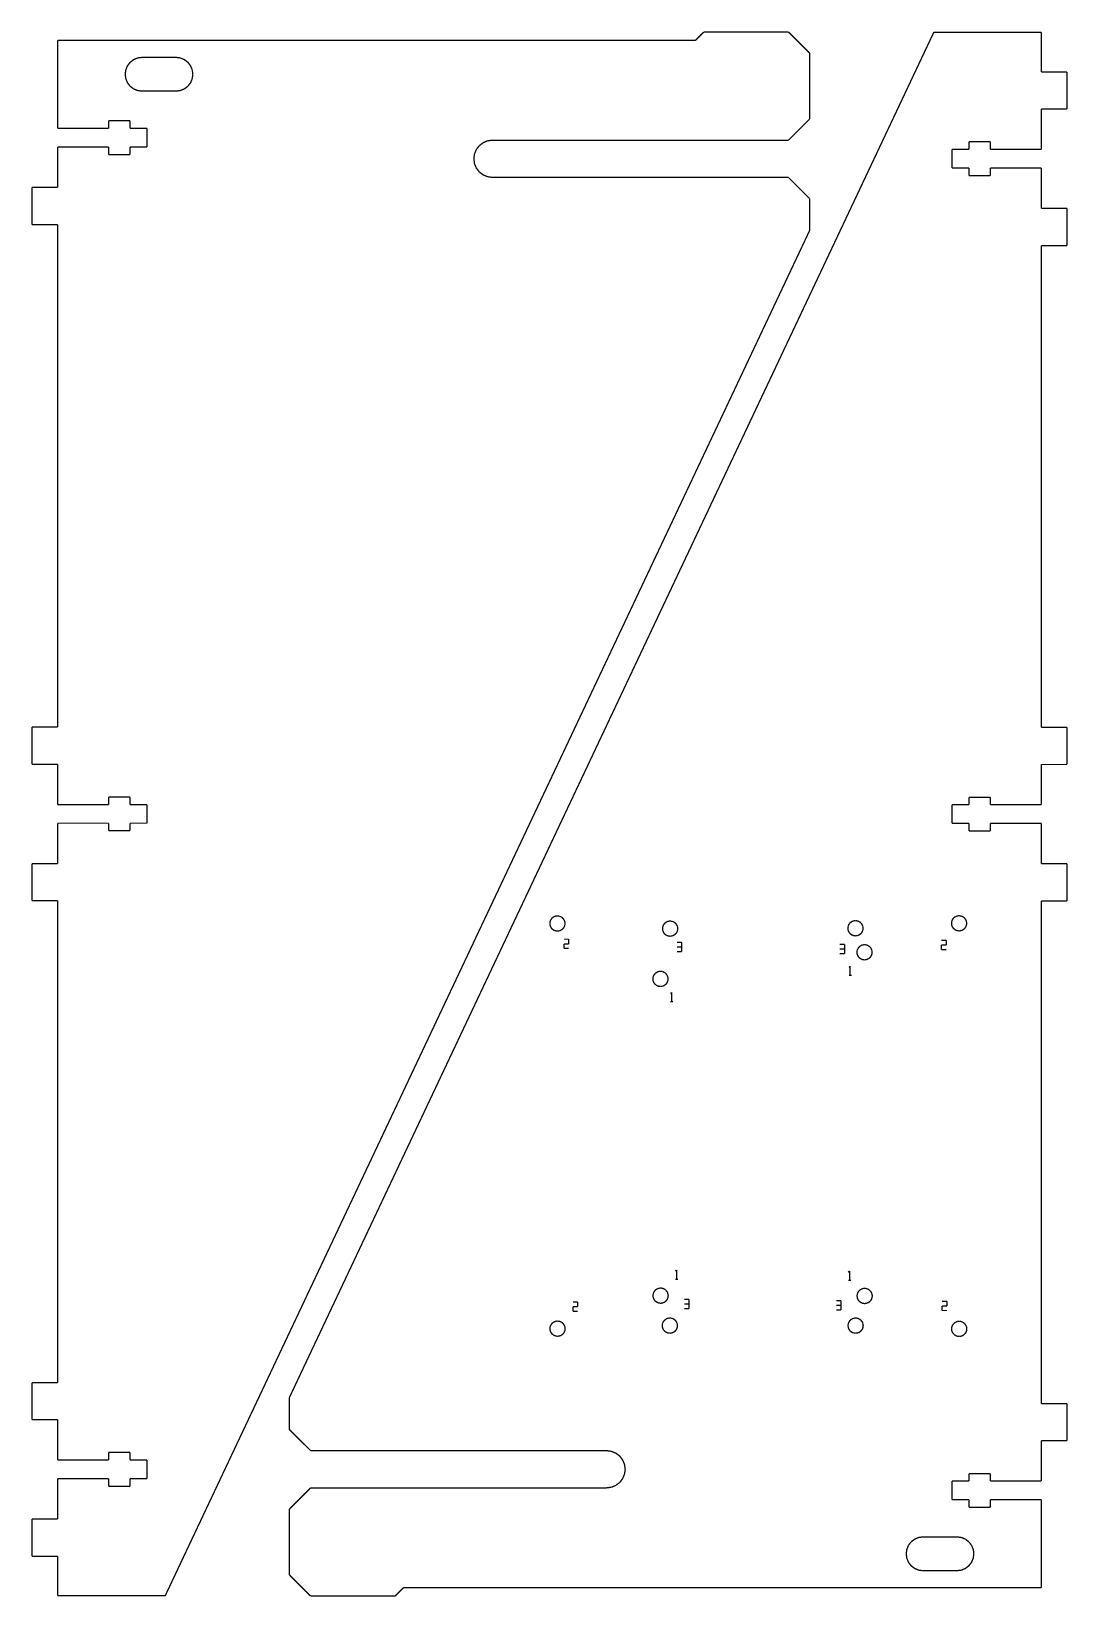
# Model space of a CAD drawing. Header units: millimetres. Extents: x 44 to 666, y 10 to 380.
# Drawn here: x 420.5 to 665.7, y 9.6 to 380 of the extents above; entities that cross this region are included whole.
import ezdxf

# ---------------------------------------------------------------- set-up
doc = ezdxf.new("R2010")
doc.units = ezdxf.units.MM

msp = doc.modelspace()

# ---------------------------------------------------------------- linework, layer by layer
at = {"layer": 'P', "const_width": 0.314}
for points in [[(426.808, 377.807), (426.808, 357.011)], [(426.808, 377.807), (577.621, 377.807)], [(481.595, 56.744), (633.995, 379.748)], [(577.621, 377.807), (579.614, 379.818)], [(579.614, 379.818), (599.616, 379.818)], [(599.616, 379.818), (604.608, 374.809)], [(659.395, 379.748), (633.995, 379.748)], [(659.395, 370.381), (659.395, 379.748)], [(604.608, 374.809), (604.608, 359.216)], [(442.754, 369.817), (442.895, 370.84)], [(442.895, 370.84), (443.283, 371.81)], [(443.283, 371.81), (443.918, 372.639)], [(443.918, 372.639), (444.747, 373.274)], [(444.747, 373.274), (445.717, 373.68)], [(445.717, 373.68), (446.758, 373.803)], [(446.758, 373.803), (454.819, 373.803)], [(454.819, 373.803), (455.789, 373.68)], [(455.789, 373.68), (456.741, 373.274)], [(456.741, 373.274), (457.57, 372.639)], [(457.57, 372.639), (458.205, 371.81)], [(458.205, 371.81), (458.611, 370.84)], [(458.611, 370.84), (458.752, 369.817)], [(665.498, 370.381), (659.395, 370.381)], [(665.498, 361.597), (665.498, 370.381)], [(442.895, 368.776), (442.754, 369.817)], [(443.283, 367.806), (442.895, 368.776)], [(443.918, 366.977), (443.283, 367.806)], [(444.747, 366.342), (443.918, 366.977)], [(457.57, 366.977), (456.741, 366.342)], [(458.205, 367.806), (457.57, 366.977)], [(458.611, 368.776), (458.205, 367.806)], [(458.752, 369.817), (458.611, 368.776)], [(445.717, 365.954), (444.747, 366.342)], [(446.758, 365.813), (445.717, 365.954)], [(446.758, 365.813), (454.748, 365.813)], [(455.789, 365.954), (454.748, 365.813)], [(456.741, 366.342), (455.789, 365.954)], [(599.616, 354.207), (604.608, 359.216)], [(659.395, 361.597), (665.498, 361.597)], [(659.395, 352.037), (659.395, 361.597)], [(438.82, 357.011), (426.808, 357.011)], [(438.82, 358.81), (438.82, 357.011)], [(443.918, 358.81), (438.82, 358.81)], [(443.918, 357.011), (443.918, 358.81)], [(447.922, 357.011), (443.918, 357.011)], [(447.922, 352.619), (447.922, 357.011)], [(426.808, 352.619), (426.808, 343.059)], [(426.808, 352.619), (438.82, 352.619)], [(438.82, 352.619), (438.82, 350.82)], [(443.918, 352.619), (447.922, 352.619)], [(443.918, 352.619), (443.918, 350.82)], [(525.357, 350.943), (525.798, 352.019)], [(525.798, 352.019), (526.503, 352.919)], [(526.503, 352.919), (527.42, 353.624)], [(527.42, 353.624), (528.479, 354.065)], [(528.479, 354.065), (529.608, 354.207)], [(599.616, 354.207), (529.608, 354.207)], [(638.298, 352.037), (638.298, 347.627)], [(642.303, 352.037), (638.298, 352.037)], [(642.303, 352.037), (642.303, 353.836)], [(647.4, 353.836), (642.303, 353.836)], [(647.4, 352.037), (647.4, 353.836)], [(659.395, 352.037), (647.4, 352.037)], [(438.82, 350.82), (443.918, 350.82)], [(525.216, 349.814), (525.357, 350.943)], [(525.357, 348.668), (525.216, 349.814)], [(525.798, 347.61), (525.357, 348.668)], [(526.503, 346.692), (525.798, 347.61)], [(527.42, 346.004), (526.503, 346.692)], [(528.479, 345.563), (527.42, 346.004)], [(529.608, 345.405), (528.479, 345.563)], [(599.616, 345.405), (529.608, 345.405)], [(599.616, 345.405), (604.608, 340.413)], [(638.298, 347.627), (642.303, 347.627)], [(642.303, 347.627), (642.303, 345.828)], [(642.303, 345.828), (647.4, 345.828)], [(647.4, 347.627), (659.395, 347.627)], [(647.4, 345.828), (647.4, 347.627)], [(659.395, 347.627), (659.395, 338.085)], [(426.808, 343.059), (420.705, 343.059)], [(420.705, 343.059), (420.705, 334.257)], [(604.608, 340.413), (604.608, 332.811)], [(665.498, 338.085), (659.395, 338.085)], [(665.498, 329.283), (665.498, 338.085)], [(420.705, 334.257), (426.808, 334.257)], [(426.808, 334.257), (426.808, 215.353)], [(604.608, 332.811), (452.208, 9.807)], [(659.395, 215.3), (659.395, 329.283)], [(659.395, 329.283), (665.498, 329.283)], [(426.808, 215.353), (420.705, 215.353)], [(420.705, 215.353), (420.705, 206.569)], [(665.498, 215.3), (659.395, 215.3)], [(665.498, 206.498), (665.498, 215.3)], [(420.705, 206.569), (426.808, 206.569)], [(426.808, 197.009), (426.808, 206.569)], [(659.395, 206.498), (659.395, 196.956)], [(659.395, 206.498), (665.498, 206.498)], [(438.82, 197.009), (426.808, 197.009)], [(443.918, 198.808), (438.82, 198.808)], [(438.82, 198.808), (438.82, 197.009)], [(443.918, 197.009), (443.918, 198.808)], [(447.922, 197.009), (443.918, 197.009)], [(447.922, 192.617), (447.922, 197.009)], [(638.298, 196.956), (638.298, 192.546)], [(642.303, 196.956), (638.298, 196.956)], [(642.303, 196.956), (642.303, 198.755)], [(647.4, 198.755), (642.303, 198.755)], [(647.4, 196.956), (647.4, 198.755)], [(659.395, 196.956), (647.4, 196.956)], [(426.808, 192.617), (438.82, 192.617)], [(426.808, 183.056), (426.808, 192.617)], [(438.82, 192.617), (438.82, 190.818)], [(443.918, 192.617), (447.922, 192.617)], [(443.918, 192.617), (443.918, 190.818)], [(638.298, 192.546), (642.303, 192.546)], [(642.303, 192.546), (642.303, 190.747)], [(647.4, 190.747), (647.4, 192.546)], [(647.4, 192.546), (659.395, 192.546)], [(659.395, 192.546), (659.395, 183.003)], [(438.82, 190.818), (443.918, 190.818)], [(642.303, 190.747), (647.4, 190.747)], [(426.808, 183.056), (420.705, 183.056)], [(420.705, 183.056), (420.705, 174.255)], [(665.498, 183.003), (659.395, 183.003)], [(665.498, 174.202), (665.498, 183.003)], [(420.705, 174.255), (426.808, 174.255)], [(426.808, 174.255), (426.808, 60.272)], [(659.395, 55.298), (659.395, 174.202)], [(659.395, 174.202), (665.498, 174.202)], [(543.701, 170.145), (544.072, 170.445)], [(544.072, 170.445), (544.513, 170.621)], [(544.513, 170.621), (544.971, 170.674)], [(544.971, 170.674), (545.447, 170.621)], [(545.447, 170.621), (545.871, 170.445)], [(545.871, 170.445), (546.241, 170.145)], [(638.704, 170.198), (639.075, 170.48)], [(639.075, 170.48), (639.498, 170.656)], [(639.498, 170.656), (639.974, 170.727)], [(639.974, 170.727), (640.433, 170.656)], [(640.433, 170.656), (640.874, 170.48)], [(640.874, 170.48), (641.244, 170.198)], [(543.172, 168.875), (543.243, 169.351)], [(543.243, 168.416), (543.172, 168.875)], [(543.243, 169.351), (543.419, 169.774)], [(543.419, 167.975), (543.243, 168.416)], [(543.419, 169.774), (543.701, 170.145)], [(543.701, 167.605), (543.419, 167.975)], [(544.072, 167.323), (543.701, 167.605)], [(544.513, 167.146), (544.072, 167.323)], [(544.918, 167.093), (544.513, 167.146)], [(544.971, 167.076), (544.918, 167.093)], [(545.447, 167.146), (544.971, 167.076)], [(545.871, 167.323), (545.447, 167.146)], [(546.241, 167.605), (545.871, 167.323)], [(546.241, 170.145), (546.541, 169.774)], [(546.541, 167.975), (546.241, 167.605)], [(546.541, 169.774), (546.717, 169.351)], [(546.717, 168.416), (546.541, 167.975)], [(546.717, 169.351), (546.77, 168.945)], [(546.77, 168.875), (546.717, 168.416)], [(546.77, 168.945), (546.77, 168.875)], [(569.824, 167.658), (569.895, 168.134)], [(569.895, 167.199), (569.824, 167.658)], [(569.895, 168.134), (570.071, 168.557)], [(570.071, 166.758), (569.895, 167.199)], [(570.071, 168.557), (570.353, 168.928)], [(570.353, 166.388), (570.071, 166.758)], [(570.353, 168.928), (570.724, 169.228)], [(570.724, 169.228), (571.165, 169.404)], [(571.165, 169.404), (571.623, 169.457)], [(571.623, 169.457), (572.1, 169.404)], [(572.1, 169.404), (572.523, 169.228)], [(572.523, 169.228), (572.911, 168.928)], [(572.911, 168.928), (573.193, 168.557)], [(573.193, 166.758), (572.911, 166.388)], [(573.193, 168.557), (573.37, 168.134)], [(573.37, 167.199), (573.193, 166.758)], [(573.37, 168.134), (573.423, 167.711)], [(573.423, 167.658), (573.37, 167.199)], [(573.423, 167.711), (573.423, 167.658)], [(613.657, 167.746), (613.728, 168.222)], [(613.675, 167.693), (613.657, 167.746)], [(613.728, 167.287), (613.675, 167.693)], [(613.728, 168.222), (613.904, 168.645)], [(613.904, 166.846), (613.728, 167.287)], [(613.904, 168.645), (614.186, 169.033)], [(614.186, 166.476), (613.904, 166.846)], [(614.186, 169.033), (614.557, 169.316)], [(614.557, 169.316), (614.998, 169.492)], [(614.998, 169.492), (615.474, 169.545)], [(615.474, 169.545), (615.932, 169.492)], [(615.932, 169.492), (616.373, 169.316)], [(616.373, 169.316), (616.744, 169.033)], [(616.744, 169.033), (617.026, 168.645)], [(617.026, 166.846), (616.744, 166.476)], [(617.026, 168.645), (617.202, 168.222)], [(617.202, 167.287), (617.026, 166.846)], [(617.202, 168.222), (617.255, 167.816)], [(617.273, 167.746), (617.202, 167.287)], [(617.255, 167.816), (617.273, 167.746)], [(638.175, 168.928), (638.228, 169.386)], [(638.228, 168.469), (638.175, 168.928)], [(638.228, 169.386), (638.404, 169.827)], [(638.404, 168.028), (638.228, 168.469)], [(638.404, 169.827), (638.704, 170.198)], [(638.704, 167.658), (638.404, 168.028)], [(639.075, 167.375), (638.704, 167.658)], [(639.498, 167.181), (639.075, 167.375)], [(639.921, 167.128), (639.498, 167.181)], [(639.974, 167.128), (639.921, 167.128)], [(640.433, 167.181), (639.974, 167.128)], [(640.874, 167.375), (640.433, 167.181)], [(641.244, 167.658), (640.874, 167.375)], [(641.244, 170.198), (641.526, 169.827)], [(641.526, 168.028), (641.244, 167.658)], [(641.526, 169.827), (641.703, 169.386)], [(641.703, 168.451), (641.526, 168.028)], [(641.703, 169.386), (641.773, 168.928)], [(641.773, 168.928), (641.703, 168.451)], [(547.652, 165.171), (546.506, 165.171)], [(546.506, 162.966), (546.506, 164.059)], [(546.506, 164.059), (547.652, 164.059)], [(546.506, 162.966), (547.652, 162.966)], [(547.652, 164.059), (547.652, 165.171)], [(570.724, 166.105), (570.353, 166.388)], [(571.165, 165.929), (570.724, 166.105)], [(571.571, 165.876), (571.165, 165.929)], [(571.623, 165.858), (571.571, 165.876)], [(572.1, 165.929), (571.623, 165.858)], [(572.523, 166.105), (572.1, 165.929)], [(572.911, 166.388), (572.523, 166.105)], [(574.375, 164.394), (573.229, 164.394)], [(573.229, 163.283), (574.375, 163.283)], [(574.375, 164.394), (574.375, 163.283)], [(574.375, 163.283), (574.375, 162.19)], [(612.898, 163.936), (611.734, 163.936)], [(611.734, 162.842), (612.898, 162.842)], [(612.898, 163.936), (612.898, 162.842)], [(612.898, 162.842), (612.898, 161.749)], [(614.557, 166.194), (614.186, 166.476)], [(614.998, 166.017), (614.557, 166.194)], [(615.403, 165.964), (614.998, 166.017)], [(615.456, 165.947), (615.403, 165.964)], [(615.58, 165.964), (615.456, 165.947)], [(615.932, 166.017), (615.58, 165.964)], [(615.862, 162.542), (616.056, 162.966)], [(616.356, 166.194), (615.932, 166.017)], [(616.056, 162.966), (616.338, 163.336)], [(616.338, 163.336), (616.708, 163.636)], [(616.744, 166.476), (616.356, 166.194)], [(616.708, 163.636), (617.132, 163.812)], [(617.132, 163.812), (617.608, 163.865)], [(617.608, 163.865), (618.067, 163.812)], [(618.067, 163.812), (618.508, 163.636)], [(618.508, 163.636), (618.649, 163.513)], [(618.649, 163.513), (618.737, 163.477)], [(618.737, 163.477), (618.878, 163.336)], [(618.878, 163.336), (619.16, 162.966)], [(619.16, 162.966), (619.337, 162.542)], [(636.976, 164.888), (635.811, 164.888)], [(635.811, 162.683), (635.811, 163.777)], [(635.811, 163.777), (636.976, 163.777)], [(636.976, 163.777), (636.976, 164.888)], [(573.229, 162.19), (574.375, 162.19)], [(611.734, 161.749), (612.898, 161.749)], [(615.809, 162.066), (615.862, 162.542)], [(615.862, 161.608), (615.809, 162.066)], [(616.056, 161.167), (615.862, 161.608)], [(616.338, 160.796), (616.056, 161.167)], [(616.55, 160.655), (616.338, 160.796)], [(616.708, 160.514), (616.55, 160.655)], [(616.779, 160.479), (616.708, 160.514)], [(617.132, 160.338), (616.779, 160.479)], [(617.608, 160.267), (617.132, 160.338)], [(618.067, 160.338), (617.608, 160.267)], [(618.508, 160.514), (618.067, 160.338)], [(618.878, 160.796), (618.508, 160.514)], [(619.16, 161.167), (618.878, 160.796)], [(619.337, 161.608), (619.16, 161.167)], [(619.337, 162.542), (619.407, 162.066)], [(619.407, 162.066), (619.337, 161.608)], [(635.811, 162.683), (636.976, 162.683)], [(567.549, 155.769), (567.602, 156.228)], [(567.602, 155.31), (567.549, 155.769)], [(567.602, 156.228), (567.778, 156.669)], [(567.778, 156.669), (568.078, 157.039)], [(568.078, 157.039), (568.448, 157.321)], [(568.448, 157.321), (568.872, 157.515)], [(568.872, 157.515), (569.348, 157.568)], [(569.348, 157.568), (569.807, 157.515)], [(569.807, 157.515), (570.248, 157.321)], [(570.248, 157.321), (570.459, 157.163)], [(570.459, 157.163), (570.512, 157.145)], [(570.512, 157.145), (570.618, 157.039)], [(570.618, 157.039), (570.9, 156.669)], [(570.9, 156.669), (571.077, 156.228)], [(571.077, 156.228), (571.147, 155.769)], [(571.147, 155.769), (571.077, 155.31)], [(614.204, 158.785), (613.904, 158.468)], [(614.204, 156.58), (613.904, 156.58)], [(614.204, 158.785), (614.204, 156.58)], [(614.204, 156.58), (614.539, 156.58)], [(567.778, 154.869), (567.602, 155.31)], [(568.078, 154.499), (567.778, 154.869)], [(568.325, 154.305), (568.078, 154.499)], [(568.448, 154.217), (568.325, 154.305)], [(568.484, 154.199), (568.448, 154.217)], [(568.872, 154.023), (568.484, 154.199)], [(569.348, 153.97), (568.872, 154.023)], [(569.807, 154.023), (569.348, 153.97)], [(570.248, 154.217), (569.807, 154.023)], [(570.618, 154.499), (570.248, 154.217)], [(570.9, 154.869), (570.618, 154.499)], [(571.077, 155.31), (570.9, 154.869)], [(572.012, 152.576), (571.712, 152.259)], [(572.012, 152.576), (572.012, 150.372)], [(572.012, 150.372), (571.712, 150.372)], [(572.012, 150.372), (572.347, 150.372)], [(573.14, 86.924), (572.841, 86.607)], [(573.14, 86.924), (573.14, 84.72)], [(614.063, 86.66), (613.763, 86.342)], [(614.063, 86.66), (614.063, 84.455)], [(567.637, 81.298), (567.813, 81.721)], [(567.813, 81.721), (568.096, 82.091)], [(568.096, 82.091), (568.484, 82.391)], [(568.484, 82.391), (568.907, 82.568)], [(568.907, 82.568), (569.383, 82.621)], [(569.383, 82.621), (569.842, 82.568)], [(569.842, 82.568), (570.283, 82.391)], [(570.283, 82.391), (570.389, 82.303)], [(570.389, 82.303), (570.459, 82.268)], [(570.459, 82.268), (570.653, 82.091)], [(570.653, 82.091), (570.936, 81.721)], [(570.936, 81.721), (571.112, 81.298)], [(573.14, 84.72), (572.841, 84.72)], [(573.14, 84.72), (573.458, 84.72)], [(614.063, 84.455), (613.763, 84.455)], [(614.063, 84.455), (614.398, 84.455)], [(615.897, 81.227), (616.073, 81.65)], [(616.073, 81.65), (616.356, 82.021)], [(616.356, 82.021), (616.744, 82.321)], [(616.744, 82.321), (617.167, 82.497)], [(617.167, 82.497), (617.643, 82.55)], [(617.643, 82.55), (618.102, 82.497)], [(618.102, 82.497), (618.296, 82.409)], [(618.296, 82.409), (618.349, 82.409)], [(618.349, 82.409), (618.543, 82.321)], [(618.543, 82.321), (618.913, 82.021)], [(618.913, 82.021), (619.196, 81.65)], [(619.196, 81.65), (619.372, 81.227)], [(549.769, 79.34), (548.622, 79.34)], [(548.622, 78.228), (549.769, 78.228)], [(548.622, 77.135), (548.622, 78.228)], [(549.769, 78.228), (549.769, 79.34)], [(567.584, 80.821), (567.637, 81.298)], [(567.637, 80.363), (567.584, 80.821)], [(567.813, 79.922), (567.637, 80.363)], [(568.096, 79.551), (567.813, 79.922)], [(568.29, 79.446), (568.096, 79.551)], [(568.484, 79.269), (568.29, 79.446)], [(568.554, 79.234), (568.484, 79.269)], [(568.907, 79.093), (568.554, 79.234)], [(569.383, 79.022), (568.907, 79.093)], [(569.842, 79.093), (569.383, 79.022)], [(570.283, 79.269), (569.842, 79.093)], [(570.653, 79.551), (570.283, 79.269)], [(570.936, 79.922), (570.653, 79.551)], [(571.112, 80.363), (570.936, 79.922)], [(571.112, 81.298), (571.183, 80.821)], [(571.183, 80.821), (571.112, 80.363)], [(576.121, 79.975), (574.975, 79.975)], [(574.975, 78.881), (576.121, 78.881)], [(574.975, 77.77), (576.121, 77.77)], [(576.121, 79.975), (576.121, 78.881)], [(576.121, 78.881), (576.121, 77.77)], [(612.052, 79.622), (610.905, 79.622)], [(610.905, 78.511), (612.052, 78.511)], [(612.052, 79.622), (612.052, 78.511)], [(612.052, 78.511), (612.052, 77.417)], [(615.844, 80.751), (615.897, 81.227)], [(615.897, 80.292), (615.844, 80.751)], [(616.073, 79.851), (615.897, 80.292)], [(616.356, 79.481), (616.073, 79.851)], [(616.744, 79.199), (616.356, 79.481)], [(616.991, 79.11), (616.744, 79.199)], [(617.167, 79.022), (616.991, 79.11)], [(617.22, 79.005), (617.167, 79.022)], [(617.643, 78.952), (617.22, 79.005)], [(618.102, 79.022), (617.643, 78.952)], [(618.543, 79.199), (618.102, 79.022)], [(618.913, 79.481), (618.543, 79.199)], [(619.196, 79.851), (618.913, 79.481)], [(619.372, 80.292), (619.196, 79.851)], [(619.372, 81.227), (619.443, 80.751)], [(619.443, 80.751), (619.372, 80.292)], [(637.081, 79.516), (635.935, 79.516)], [(635.935, 78.405), (637.081, 78.405)], [(635.935, 77.311), (635.935, 78.405)], [(637.081, 78.405), (637.081, 79.516)], [(543.437, 73.907), (543.719, 74.277)], [(543.719, 74.277), (544.107, 74.577)], [(544.107, 74.577), (544.53, 74.754)], [(544.53, 74.754), (544.918, 74.807)], [(544.918, 74.807), (545.006, 74.807)], [(545.006, 74.807), (545.465, 74.754)], [(545.465, 74.754), (545.906, 74.577)], [(545.906, 74.577), (546.276, 74.277)], [(546.276, 74.277), (546.559, 73.907)], [(548.622, 77.135), (549.769, 77.135)], [(569.771, 73.731), (569.824, 74.207)], [(569.824, 74.207), (570.001, 74.63)], [(570.001, 74.63), (570.301, 75.018)], [(570.301, 75.018), (570.671, 75.3)], [(570.671, 75.3), (571.094, 75.477)], [(571.094, 75.477), (571.571, 75.53)], [(571.571, 75.53), (572.029, 75.477)], [(572.029, 75.477), (572.47, 75.3)], [(572.47, 75.3), (572.841, 75.001)], [(572.841, 75.001), (573.123, 74.63)], [(573.123, 74.63), (573.299, 74.207)], [(573.299, 74.207), (573.352, 73.801)], [(610.905, 77.417), (612.052, 77.417)], [(613.692, 73.731), (613.763, 74.207)], [(613.763, 74.207), (613.939, 74.63)], [(613.939, 74.63), (614.221, 75.018)], [(614.221, 75.018), (614.592, 75.3)], [(614.592, 75.3), (615.033, 75.477)], [(615.033, 75.477), (615.491, 75.53)], [(615.491, 75.53), (615.58, 75.53)], [(615.58, 75.53), (615.968, 75.477)], [(615.968, 75.477), (616.391, 75.3)], [(616.391, 75.3), (616.761, 75.001)], [(616.761, 75.001), (617.061, 74.63)], [(617.061, 74.63), (617.238, 74.207)], [(617.238, 74.207), (617.291, 73.801)], [(635.935, 77.311), (637.081, 77.311)], [(638.44, 73.872), (638.722, 74.242)], [(638.722, 74.242), (639.092, 74.524)], [(639.092, 74.524), (639.533, 74.701)], [(639.533, 74.701), (639.921, 74.754)], [(639.921, 74.754), (639.992, 74.771)], [(639.992, 74.771), (640.45, 74.701)], [(640.45, 74.701), (640.891, 74.524)], [(640.891, 74.524), (641.262, 74.242)], [(641.262, 74.242), (641.544, 73.872)], [(543.207, 73.007), (543.26, 73.484)], [(543.26, 72.549), (543.207, 73.007)], [(543.26, 73.484), (543.437, 73.907)], [(543.437, 72.108), (543.26, 72.549)], [(543.719, 71.737), (543.437, 72.108)], [(544.107, 71.455), (543.719, 71.737)], [(544.53, 71.279), (544.107, 71.455)], [(545.006, 71.208), (544.53, 71.279)], [(545.465, 71.279), (545.006, 71.208)], [(545.906, 71.455), (545.465, 71.279)], [(546.276, 71.737), (545.906, 71.455)], [(546.559, 72.108), (546.276, 71.737)], [(546.559, 73.907), (546.735, 73.484)], [(546.735, 72.549), (546.559, 72.108)], [(546.735, 73.484), (546.806, 73.007)], [(546.788, 72.937), (546.735, 72.549)], [(546.806, 73.007), (546.788, 72.937)], [(569.824, 73.272), (569.771, 73.731)], [(570.001, 72.831), (569.824, 73.272)], [(570.301, 72.461), (570.001, 72.831)], [(570.671, 72.178), (570.301, 72.461)], [(571.094, 72.002), (570.671, 72.178)], [(571.518, 71.949), (571.094, 72.002)], [(571.571, 71.931), (571.518, 71.949)], [(572.029, 72.002), (571.571, 71.931)], [(572.47, 72.178), (572.029, 72.002)], [(572.841, 72.461), (572.47, 72.178)], [(573.123, 72.831), (572.841, 72.461)], [(573.299, 73.272), (573.123, 72.831)], [(573.352, 73.695), (573.299, 73.272)], [(573.352, 73.801), (573.37, 73.731)], [(573.37, 73.731), (573.352, 73.695)], [(613.71, 73.695), (613.692, 73.731)], [(613.763, 73.272), (613.71, 73.695)], [(613.939, 72.831), (613.763, 73.272)], [(614.221, 72.461), (613.939, 72.831)], [(614.592, 72.178), (614.221, 72.461)], [(615.033, 72.002), (614.592, 72.178)], [(615.438, 71.949), (615.033, 72.002)], [(615.491, 71.931), (615.438, 71.949)], [(615.968, 72.002), (615.491, 71.931)], [(616.391, 72.178), (615.968, 72.002)], [(616.761, 72.461), (616.391, 72.178)], [(617.061, 72.831), (616.761, 72.461)], [(617.238, 73.272), (617.061, 72.831)], [(617.291, 73.731), (617.238, 73.272)], [(617.291, 73.801), (617.291, 73.731)], [(638.193, 72.972), (638.246, 73.431)], [(638.193, 72.937), (638.193, 72.972)], [(638.246, 72.496), (638.193, 72.937)], [(638.246, 73.431), (638.44, 73.872)], [(638.44, 72.073), (638.246, 72.496)], [(638.722, 71.702), (638.44, 72.073)], [(639.092, 71.402), (638.722, 71.702)], [(639.533, 71.226), (639.092, 71.402)], [(639.992, 71.173), (639.533, 71.226)], [(640.45, 71.226), (639.992, 71.173)], [(640.891, 71.402), (640.45, 71.226)], [(641.262, 71.702), (640.891, 71.402)], [(641.544, 72.073), (641.262, 71.702)], [(641.544, 73.872), (641.738, 73.431)], [(641.738, 72.496), (641.544, 72.073)], [(641.738, 73.431), (641.791, 72.972)], [(641.791, 72.972), (641.738, 72.496)], [(426.808, 60.272), (420.705, 60.272)], [(420.705, 60.272), (420.705, 51.47)], [(481.595, 49.142), (481.595, 56.744)], [(665.498, 55.298), (659.395, 55.298)], [(665.498, 46.496), (665.498, 55.298)], [(420.705, 51.47), (426.808, 51.47)], [(426.808, 41.928), (426.808, 51.47)], [(486.604, 44.15), (481.595, 49.142)], [(659.395, 46.496), (665.498, 46.496)], [(659.395, 36.936), (659.395, 46.496)], [(438.82, 41.928), (426.808, 41.928)], [(438.82, 43.727), (438.82, 41.928)], [(443.918, 43.727), (438.82, 43.727)], [(443.918, 41.928), (443.918, 43.727)], [(447.922, 41.928), (443.918, 41.928)], [(447.922, 37.518), (447.922, 41.928)], [(486.604, 44.15), (556.595, 44.15)], [(556.595, 44.15), (557.742, 43.991)], [(557.742, 43.991), (558.8, 43.55)], [(558.8, 43.55), (559.717, 42.863)], [(559.717, 42.863), (560.405, 41.945)], [(560.405, 41.945), (560.846, 40.887)], [(560.846, 40.887), (561.005, 39.74)], [(426.808, 37.518), (438.82, 37.518)], [(426.808, 37.518), (426.808, 27.975)], [(438.82, 37.518), (438.82, 35.719)], [(443.918, 37.518), (447.922, 37.518)], [(443.918, 37.518), (443.918, 35.719)], [(560.405, 37.553), (559.717, 36.636)], [(560.846, 38.612), (560.405, 37.553)], [(561.005, 39.74), (560.846, 38.612)], [(638.298, 36.936), (638.298, 32.544)], [(642.303, 36.936), (638.298, 36.936)], [(647.4, 38.735), (642.303, 38.735)], [(642.303, 36.936), (642.303, 38.735)], [(647.4, 36.936), (647.4, 38.735)], [(659.395, 36.936), (647.4, 36.936)], [(438.82, 35.719), (443.918, 35.719)], [(486.604, 35.348), (481.595, 30.339)], [(486.604, 35.348), (556.595, 35.348)], [(557.742, 35.489), (556.595, 35.348)], [(558.8, 35.93), (557.742, 35.489)], [(559.717, 36.636), (558.8, 35.93)], [(481.595, 14.746), (481.595, 30.339)], [(638.298, 32.544), (642.303, 32.544)], [(642.303, 32.544), (642.303, 30.745)], [(642.303, 30.745), (647.4, 30.745)], [(647.4, 32.544), (659.395, 32.544)], [(647.4, 30.745), (647.4, 32.544)], [(659.395, 11.748), (659.395, 32.544)], [(426.808, 27.975), (420.705, 27.975)], [(420.705, 27.975), (420.705, 19.173)], [(627.997, 21.749), (628.632, 22.578)], [(628.632, 22.578), (629.461, 23.213)], [(629.461, 23.213), (630.432, 23.618)], [(630.432, 23.618), (631.472, 23.742)], [(639.463, 23.742), (631.472, 23.742)], [(639.463, 23.742), (640.503, 23.618)], [(640.503, 23.618), (641.456, 23.213)], [(641.456, 23.213), (642.285, 22.578)], [(642.285, 22.578), (642.92, 21.749)], [(420.705, 19.173), (426.808, 19.173)], [(426.808, 19.173), (426.808, 9.807)], [(627.468, 19.756), (627.609, 20.779)], [(627.609, 18.715), (627.468, 19.756)], [(627.609, 20.779), (627.997, 21.749)], [(627.997, 17.745), (627.609, 18.715)], [(642.92, 21.749), (643.326, 20.779)], [(643.326, 18.715), (642.92, 17.745)], [(643.326, 20.779), (643.467, 19.756)], [(643.467, 19.756), (643.326, 18.715)], [(486.604, 9.754), (481.595, 14.746)], [(628.632, 16.916), (627.997, 17.745)], [(629.461, 16.281), (628.632, 16.916)], [(630.432, 15.875), (629.461, 16.281)], [(631.402, 15.752), (630.432, 15.875)], [(639.463, 15.752), (631.402, 15.752)], [(640.503, 15.875), (639.463, 15.752)], [(641.456, 16.281), (640.503, 15.875)], [(642.285, 16.916), (641.456, 16.281)], [(642.92, 17.745), (642.285, 16.916)], [(508.6, 11.748), (506.607, 9.754)], [(659.395, 11.748), (508.6, 11.748)], [(426.808, 9.807), (452.208, 9.807)], [(506.607, 9.754), (486.604, 9.754)]]:
    msp.add_lwpolyline(points, dxfattribs=at)

doc.saveas('drawing.dxf')
